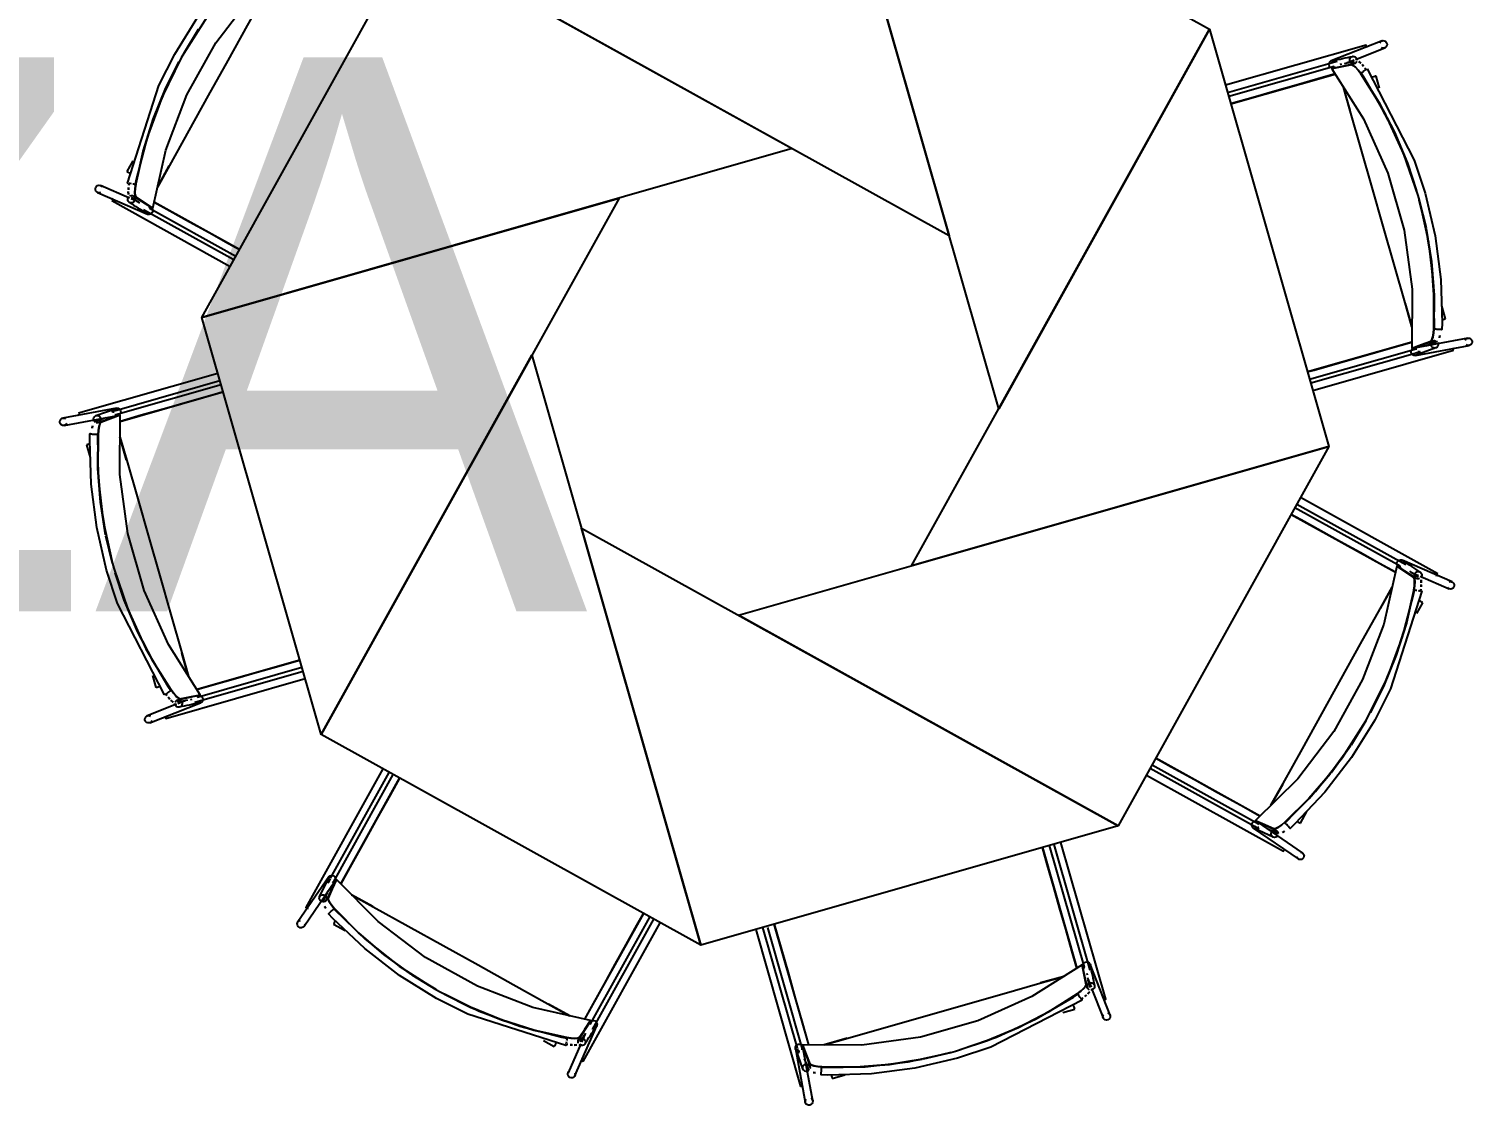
# Model space of a CAD drawing. Header units: metres. Extents: x 2.3 to 42.8, y 0.9 to 31.9.
# Drawn here: x 31.044 to 31.877, y 12.357 to 12.979 of the extents above; entities that cross this region are included whole.
import ezdxf

# ---------------------------------------------------------------- set-up
doc = ezdxf.new("R2010")
doc.units = ezdxf.units.M
for name, color, linetype in [('ARREDI', 9, 'Continuous'), ('PARETI_STRUTTURE', 7, 'Continuous'), ('PORTE_SCALE', 2, 'Continuous'), ('WAYFINDING_TESTI', 7, 'Continuous')]:
    doc.layers.add(name, color=color, linetype=linetype)

msp = doc.modelspace()

# ---------------------------------------------------------------- linework, layer by layer
at = {"layer": 'ARREDI'}
for points in [[(31.26506, 13.03112), (31.50598, 13.10003), (31.57487, 12.85911)], [(31.50598, 13.10003), (31.72505, 12.97839), (31.60341, 12.75932)], [(31.14342, 12.81206), (31.26506, 13.03113), (31.48413, 12.90949)], [(31.72504, 12.97838), (31.79394, 12.73747), (31.55302, 12.66858)], [(31.21232, 12.57115), (31.14342, 12.81207), (31.38434, 12.88096)], [(31.43139, 12.44951), (31.21232, 12.57115), (31.33395, 12.79021)], [(31.79394, 12.73747), (31.6723, 12.5184), (31.45323, 12.64004)], [(31.6723, 12.51841), (31.43138, 12.44951), (31.36249, 12.69042)]]:
    msp.add_lwpolyline(points, close=True, dxfattribs=at)
for points in [[(31.10522, 12.88894), (31.10487, 12.88652), (31.10476, 12.88423), (31.1049, 12.88253), (31.10526, 12.88173), (31.11016, 12.87842), (31.11506, 12.87513), (31.12261, 12.90852), (31.13483, 12.94053), (31.15147, 12.97051), (31.17219, 12.99781), (31.19654, 13.02185), (31.19115, 13.02428), (31.18574, 13.0267)], [(31.18769, 13.01312), (31.18073, 13.0006), (31.16957, 12.98048), (31.15836, 12.96029), (31.14714, 12.94008), (31.13593, 12.9199), (31.12476, 12.89979), (31.1178, 12.88726)], [(31.13293, 12.9644), (31.14145, 12.97836)], [(31.14142, 12.97833), (31.13293, 12.96441)], [(31.82342, 12.97048), (31.82381, 12.97112), (31.82439, 12.97158), (31.82462, 12.97167), (31.82463, 12.97169), (31.8251, 12.97181), (31.82585, 12.97179), (31.82655, 12.97151), (31.8271, 12.97099), (31.82745, 12.97033), (31.82756, 12.96959), (31.82741, 12.96886)], [(31.81565, 12.96839), (31.81551, 12.96888), (31.81543, 12.96917), (31.81541, 12.96922), (31.81541, 12.96921)], [(31.81583, 12.96775), (31.81565, 12.96838)], [(31.82741, 12.96886), (31.82702, 12.96822), (31.82644, 12.96776), (31.82622, 12.96766), (31.8262, 12.96765), (31.82573, 12.96752), (31.82498, 12.96755), (31.82429, 12.96783)], [(31.10521, 12.88894), (31.10953, 12.90792), (31.11536, 12.92652), (31.1227, 12.94459), (31.13021, 12.95951)], [(31.13021, 12.95949), (31.12272, 12.94462), (31.11539, 12.92659), (31.10955, 12.90804), (31.10524, 12.88908)], [(31.79641, 12.95604), (31.79566, 12.95607), (31.79496, 12.95635), (31.79441, 12.95686), (31.79406, 12.95751), (31.79395, 12.95826), (31.7941, 12.959)], [(31.7941, 12.959), (31.79449, 12.95964), (31.79508, 12.96009), (31.7953, 12.96021), (31.79531, 12.96021), (31.79579, 12.96033), (31.79654, 12.9603), (31.79723, 12.96001), (31.79779, 12.95951)], [(31.81239, 12.95276), (31.81093, 12.9547), (31.80939, 12.95641), (31.8081, 12.95751), (31.80728, 12.95783), (31.80146, 12.95669), (31.79567, 12.95555), (31.81395, 12.92661), (31.82795, 12.89533), (31.83736, 12.86237), (31.84203, 12.82842), (31.84181, 12.79419), (31.84734, 12.79629), (31.85286, 12.7984)], [(31.79567, 12.95555), (31.79749, 12.95694)], [(31.80044, 12.95821), (31.80138, 12.9584)], [(31.80293, 12.9587), (31.80456, 12.95902), (31.80878, 12.95984)], [(31.81002, 12.95981), (31.80963, 12.95917), (31.80905, 12.95871), (31.8085, 12.9585), (31.80835, 12.95847), (31.80763, 12.9585), (31.80695, 12.95878), (31.80641, 12.95929), (31.80606, 12.95996), (31.80596, 12.96071), (31.80612, 12.96143)], [(31.80612, 12.96144), (31.80651, 12.96207), (31.80709, 12.96253), (31.80763, 12.96274), (31.80778, 12.96277), (31.80845, 12.96275), (31.80851, 12.96274), (31.80919, 12.96246), (31.80973, 12.96195), (31.81008, 12.96128), (31.81017, 12.96053)], [(31.80726, 12.95784), (31.80807, 12.95754), (31.80934, 12.95648), (31.81086, 12.9548), (31.8124, 12.95276)], [(31.81243, 12.9588), (31.81116, 12.95986)], [(31.81118, 12.95984), (31.81246, 12.95875)], [(31.81308, 12.95807), (31.81401, 12.95704)], [(31.81395, 12.95713), (31.81309, 12.95807)], [(31.81369, 12.95391), (31.81428, 12.95432), (31.8149, 12.95475), (31.81545, 12.95514), (31.81585, 12.95543), (31.81609, 12.9556)], [(31.81479, 12.95601), (31.81544, 12.95515)], [(31.81544, 12.95514), (31.81479, 12.956)], [(31.81612, 12.95562), (31.81611, 12.95561)], [(31.79755, 12.95256), (31.78752, 12.9497), (31.77511, 12.94615), (31.76269, 12.94259), (31.75023, 12.93904), (31.7378, 12.93548)], [(31.8124, 12.95276), (31.82277, 12.93629), (31.83179, 12.91901), (31.83939, 12.90104), (31.84462, 12.88517)], [(31.84462, 12.88519), (31.83939, 12.90101), (31.83182, 12.91894), (31.82282, 12.93619), (31.81248, 12.95264)], [(31.8126, 12.95314), (31.81279, 12.95328), (31.81317, 12.95354), (31.81369, 12.9539)], [(31.82117, 12.9513), (31.82092, 12.95123), (31.82045, 12.95109), (31.81982, 12.95091), (31.8191, 12.9507)], [(31.8023, 12.94504), (31.80612, 12.93163)], [(31.84189, 12.80662), (31.83794, 12.8204), (31.83163, 12.84253), (31.82528, 12.86472), (31.81892, 12.88694), (31.81257, 12.90915), (31.80625, 12.93126), (31.80231, 12.94504)], [(31.1178, 12.88725), (31.12458, 12.89945)], [(31.08489, 12.8842), (31.08416, 12.88403), (31.08341, 12.88412), (31.08319, 12.8842), (31.08318, 12.8842), (31.08276, 12.88445), (31.08225, 12.88499), (31.08195, 12.88569), (31.08193, 12.88644), (31.08214, 12.88716), (31.08259, 12.88775), (31.08322, 12.88817)], [(31.08321, 12.88817), (31.08394, 12.88834), (31.08469, 12.88825), (31.08491, 12.88817), (31.08492, 12.88817), (31.08534, 12.88792), (31.08585, 12.88738)], [(31.10004, 12.89617), (31.10027, 12.89605), (31.10069, 12.89581), (31.10127, 12.89549), (31.10191, 12.89513)], [(31.10088, 12.88949), (31.1006, 12.88953), (31.10056, 12.88954), (31.10057, 12.88954)], [(31.10122, 12.88833), (31.10138, 12.8894)], [(31.10137, 12.8894), (31.10122, 12.88833)], [(31.10276, 12.88916), (31.10203, 12.88929), (31.10138, 12.8894)], [(31.1048, 12.8888), (31.10458, 12.88885), (31.10412, 12.88893), (31.1035, 12.88904)], [(31.10525, 12.88171), (31.10489, 12.88249), (31.10475, 12.88414), (31.10485, 12.8864), (31.10521, 12.88893)], [(31.09186, 12.88018), (31.09161, 12.87974), (31.09147, 12.87947)], [(31.09219, 12.88077), (31.09187, 12.88018)], [(31.10352, 12.87836), (31.1028, 12.87818), (31.10206, 12.87826), (31.10153, 12.87851), (31.10139, 12.87859), (31.10093, 12.87908), (31.10091, 12.87912), (31.10063, 12.8798), (31.1006, 12.88055), (31.10082, 12.88126), (31.10128, 12.88186)], [(31.10092, 12.88468), (31.10105, 12.88303)], [(31.10107, 12.88307), (31.10093, 12.88475)], [(31.10102, 12.88694), (31.10097, 12.88567)], [(31.10098, 12.8859), (31.10104, 12.88705)], [(31.10191, 12.88227), (31.10263, 12.88245), (31.10337, 12.88237), (31.1039, 12.88212), (31.10404, 12.88203), (31.10452, 12.88151), (31.1048, 12.88083), (31.10483, 12.88008), (31.1046, 12.87937), (31.10415, 12.87877), (31.10352, 12.87835)], [(31.1077, 12.87804), (31.10632, 12.87895), (31.10277, 12.88137)], [(31.84616, 12.87979), (31.85002, 12.8639)], [(31.85001, 12.86395), (31.84616, 12.87978)], [(31.09144, 12.87943), (31.09146, 12.87944)], [(31.11374, 12.87159), (31.11301, 12.87142), (31.11226, 12.87151), (31.11204, 12.87159), (31.11203, 12.87159), (31.11161, 12.87184), (31.1111, 12.87238), (31.11081, 12.87308), (31.11076, 12.87383)], [(31.11507, 12.87513), (31.11281, 12.87544)], [(31.1142, 12.87531), (31.11471, 12.87477), (31.11499, 12.87407), (31.11503, 12.87332), (31.11481, 12.8726), (31.11436, 12.872), (31.11374, 12.87159)], [(31.11585, 12.87858), (31.12496, 12.87351), (31.13626, 12.86724), (31.14755, 12.86096), (31.15887, 12.85469), (31.16515, 12.8512)], [(31.85455, 12.80555), (31.85463, 12.82499), (31.85314, 12.84439), (31.85013, 12.86333)], [(31.85014, 12.8633), (31.85315, 12.84431), (31.85464, 12.82488), (31.85454, 12.80541)], [(31.83804, 12.82003), (31.84189, 12.8066)], [(31.85454, 12.8054), (31.85432, 12.80285), (31.85391, 12.80063), (31.8534, 12.79906), (31.85286, 12.79838)], [(31.85287, 12.7984), (31.85341, 12.79911), (31.85392, 12.80072), (31.85432, 12.80298), (31.85453, 12.80541)], [(31.85624, 12.80512), (31.8556, 12.80516), (31.85514, 12.80517), (31.8549, 12.80519)], [(31.85895, 12.80496), (31.85919, 12.80495), (31.8592, 12.80495), (31.85916, 12.80495), (31.85888, 12.80496), (31.85838, 12.805), (31.85772, 12.80503), (31.85697, 12.80507), (31.85623, 12.80512)], [(31.85915, 12.8107), (31.85985, 12.81091), (31.86049, 12.81109), (31.86095, 12.81121), (31.86122, 12.81129)], [(31.86125, 12.8113), (31.86122, 12.81129)], [(31.78163, 12.78052), (31.78549, 12.78162), (31.80014, 12.78581), (31.81485, 12.79002), (31.82955, 12.79423), (31.84184, 12.79773)], [(31.85672, 12.79806), (31.85119, 12.79594), (31.84984, 12.79542)], [(31.85379, 12.79473), (31.85328, 12.79527), (31.85296, 12.79596), (31.8529, 12.7967), (31.8531, 12.79742), (31.85351, 12.79802), (31.85353, 12.79802), (31.85412, 12.79842), (31.85426, 12.79848), (31.85483, 12.7986), (31.85557, 12.7985)], [(31.85676, 12.79763), (31.85706, 12.79694), (31.85713, 12.7962), (31.85694, 12.79548), (31.85651, 12.79488), (31.85647, 12.79484), (31.85591, 12.79448), (31.85576, 12.79442), (31.85519, 12.7943), (31.85445, 12.79439), (31.85379, 12.79473)], [(31.85799, 12.80159), (31.85776, 12.80035)], [(31.85776, 12.80029), (31.858, 12.80158)], [(31.8726, 12.7989), (31.87303, 12.7995), (31.87365, 12.79992), (31.87413, 12.80007), (31.87414, 12.80007), (31.87438, 12.8001), (31.87513, 12.80001), (31.87579, 12.79968)], [(31.87579, 12.79969), (31.8763, 12.79915), (31.87661, 12.79845), (31.87665, 12.7977), (31.87646, 12.79698), (31.87601, 12.79638), (31.8754, 12.79596), (31.87491, 12.79581), (31.87466, 12.79578), (31.87393, 12.79587), (31.87326, 12.7962)], [(31.8423, 12.79045), (31.84179, 12.79099), (31.84149, 12.79168), (31.84143, 12.79243), (31.84164, 12.79315), (31.84208, 12.79375)], [(31.84181, 12.79419), (31.84481, 12.79392)], [(31.84482, 12.79392), (31.84182, 12.7942)], [(31.84565, 12.7927), (31.84571, 12.79195), (31.8455, 12.79123), (31.84505, 12.79062), (31.84444, 12.7902), (31.84397, 12.79006), (31.84396, 12.79006), (31.84372, 12.79004), (31.84297, 12.79012), (31.8423, 12.79045)], [(31.86556, 12.79386), (31.86538, 12.7945)], [(31.86578, 12.79309), (31.8657, 12.79336), (31.86556, 12.79386)], [(31.86579, 12.79305), (31.86579, 12.79304)], [(31.15573, 12.76902), (31.15254, 12.7681), (31.13787, 12.7639), (31.12316, 12.7597), (31.10847, 12.7555), (31.09619, 12.75199)], [(31.07223, 12.75667), (31.07223, 12.75669)], [(31.07224, 12.75663), (31.07232, 12.75636), (31.07246, 12.75586)], [(31.07246, 12.75586), (31.07264, 12.75522)], [(31.08126, 12.75209), (31.08095, 12.75279), (31.08089, 12.75352), (31.08108, 12.75424), (31.08151, 12.75484), (31.08155, 12.75488), (31.08211, 12.75524), (31.08226, 12.7553), (31.08283, 12.75542), (31.08357, 12.75533), (31.08423, 12.75499)], [(31.08423, 12.755), (31.08474, 12.75445), (31.08506, 12.75376), (31.08512, 12.75302), (31.08492, 12.7523), (31.0845, 12.7517), (31.08449, 12.7517), (31.08389, 12.7513), (31.08375, 12.75125), (31.08319, 12.75112), (31.08245, 12.75122)], [(31.12563, 12.59696), (31.12709, 12.59502), (31.12863, 12.59331), (31.12992, 12.59221), (31.13074, 12.59189), (31.13656, 12.59303), (31.14235, 12.59417), (31.12407, 12.62312), (31.11007, 12.65439), (31.10066, 12.68735), (31.09599, 12.7213), (31.09621, 12.75553), (31.09068, 12.75344), (31.08516, 12.75132)], [(31.09237, 12.75702), (31.09231, 12.75777), (31.09252, 12.75849), (31.09297, 12.7591), (31.09358, 12.75952), (31.09405, 12.75966), (31.09406, 12.75966), (31.0943, 12.75969), (31.09505, 12.7596), (31.09572, 12.75927)], [(31.0932, 12.7558), (31.0962, 12.75553)], [(31.09621, 12.75553), (31.09321, 12.75581)], [(31.09571, 12.75928), (31.09623, 12.75874), (31.09653, 12.75804), (31.09659, 12.75729), (31.09638, 12.75657), (31.09594, 12.75597)], [(31.06223, 12.75004), (31.06172, 12.75058), (31.06141, 12.75127), (31.06137, 12.75202), (31.06156, 12.75274), (31.06201, 12.75334), (31.06262, 12.75376), (31.0631, 12.75391), (31.06335, 12.75394), (31.06409, 12.75386), (31.06476, 12.75352)], [(31.06542, 12.75082), (31.06499, 12.75022), (31.06436, 12.7498), (31.06389, 12.74965), (31.06388, 12.74965), (31.06364, 12.74962), (31.06289, 12.74971), (31.06222, 12.75004)], [(31.08026, 12.74943), (31.08002, 12.74814)], [(31.08003, 12.74813), (31.08025, 12.74937)], [(31.0813, 12.75166), (31.08683, 12.75379), (31.08818, 12.7543)], [(31.08348, 12.74432), (31.0837, 12.74687), (31.0841, 12.74909), (31.08462, 12.75066), (31.08516, 12.75134)], [(31.08515, 12.75132), (31.08461, 12.75062), (31.0841, 12.749), (31.08369, 12.74674), (31.08349, 12.74431)], [(31.07677, 12.73842), (31.0768, 12.73844)], [(31.07887, 12.73902), (31.07816, 12.73881), (31.07753, 12.73863), (31.07707, 12.73851), (31.0768, 12.73843)], [(31.07906, 12.74476), (31.07883, 12.74477), (31.07881, 12.74477), (31.07886, 12.74477), (31.07913, 12.74476), (31.07963, 12.74472), (31.0803, 12.74469), (31.08105, 12.74465), (31.08179, 12.7446)], [(31.08178, 12.7446), (31.08242, 12.74456), (31.08288, 12.74455), (31.08312, 12.74453)], [(31.08788, 12.68642), (31.08487, 12.70541), (31.08338, 12.72484), (31.08348, 12.74431)], [(31.08347, 12.74417), (31.08339, 12.72474), (31.08488, 12.70533), (31.08789, 12.68639)], [(31.09998, 12.72969), (31.09613, 12.74312)], [(31.09613, 12.7431), (31.10007, 12.72932), (31.10639, 12.7072), (31.11274, 12.685), (31.1191, 12.66278), (31.12545, 12.64057), (31.13177, 12.61846), (31.13571, 12.60468)], [(31.83238, 12.66492), (31.82327, 12.66999), (31.81197, 12.67626), (31.80067, 12.68254), (31.78935, 12.68881), (31.77805, 12.69509), (31.7722, 12.69833)], [(31.09186, 12.66993), (31.088, 12.68582)], [(31.08801, 12.68577), (31.09186, 12.66994)], [(31.83403, 12.66819), (31.83352, 12.66873), (31.83324, 12.66943), (31.8332, 12.67018), (31.83342, 12.6709), (31.83387, 12.6715), (31.83449, 12.67191)], [(31.83449, 12.67191), (31.83522, 12.67208), (31.83597, 12.672), (31.83619, 12.67191), (31.8362, 12.67191), (31.83662, 12.67166), (31.83713, 12.67112), (31.83742, 12.67043), (31.83747, 12.66968)], [(31.12562, 12.59696), (31.11524, 12.61344), (31.10623, 12.63071), (31.09863, 12.64869), (31.0934, 12.66455)], [(31.0934, 12.66453), (31.09863, 12.64871), (31.1062, 12.63078), (31.1152, 12.61353), (31.12554, 12.59709)], [(31.84301, 12.65456), (31.84336, 12.65698), (31.84347, 12.65927), (31.84333, 12.66097), (31.84297, 12.66177), (31.83807, 12.66508), (31.83317, 12.66837), (31.82562, 12.63498), (31.8134, 12.60297), (31.79676, 12.57299), (31.77604, 12.54569), (31.75169, 12.52165), (31.75708, 12.51922), (31.76249, 12.5168)], [(31.83316, 12.66837), (31.83542, 12.66806)], [(31.84053, 12.66546), (31.8419, 12.66455), (31.84546, 12.66213)], [(31.84632, 12.66123), (31.8456, 12.66105), (31.84486, 12.66113), (31.84433, 12.66138), (31.84419, 12.66147), (31.84371, 12.66199), (31.84371, 12.66201), (31.84343, 12.66267), (31.8434, 12.66342), (31.84362, 12.66413), (31.84408, 12.66473), (31.84471, 12.66515)], [(31.84471, 12.66514), (31.84544, 12.66532), (31.84617, 12.66524), (31.8467, 12.66499), (31.84684, 12.66491), (31.8473, 12.66442), (31.84732, 12.66438), (31.8476, 12.6637), (31.84763, 12.66295), (31.84741, 12.66224), (31.84695, 12.66164)], [(31.85604, 12.66273), (31.85636, 12.66332)], [(31.85637, 12.66332), (31.85662, 12.66376), (31.85676, 12.66403)], [(31.85679, 12.66407), (31.85677, 12.66406)], [(31.76054, 12.53038), (31.7675, 12.5429), (31.77866, 12.56302), (31.78987, 12.58321), (31.80109, 12.60342), (31.8123, 12.6236), (31.82347, 12.64371), (31.83043, 12.65624)], [(31.83042, 12.65625), (31.82365, 12.64405)], [(31.84298, 12.66179), (31.84334, 12.66101), (31.84348, 12.65936), (31.84338, 12.6571), (31.84302, 12.65457)], [(31.84701, 12.65517), (31.84685, 12.6541)], [(31.84686, 12.6541), (31.84701, 12.65517)], [(31.84716, 12.66043), (31.8473, 12.65875)], [(31.84731, 12.65882), (31.84717, 12.66047)], [(31.84725, 12.6576), (31.84719, 12.65645)], [(31.84721, 12.65656), (31.84726, 12.65783)], [(31.86502, 12.65533), (31.86429, 12.65516), (31.86354, 12.65525), (31.86332, 12.65533), (31.86331, 12.65533), (31.86289, 12.65558), (31.86238, 12.65612)], [(31.86334, 12.6593), (31.86407, 12.65947), (31.86482, 12.65938), (31.86504, 12.6593), (31.86505, 12.6593), (31.86547, 12.65905), (31.86598, 12.65851), (31.86628, 12.65781), (31.8663, 12.65706), (31.86609, 12.65634), (31.86564, 12.65575), (31.86501, 12.65533)], [(31.84302, 12.65456), (31.8387, 12.63558), (31.83287, 12.61698), (31.82553, 12.59891), (31.81802, 12.58399)], [(31.81802, 12.58401), (31.82551, 12.59888), (31.83284, 12.61691), (31.83867, 12.63546), (31.84299, 12.65442)], [(31.84343, 12.6547), (31.84365, 12.65465), (31.84411, 12.65457), (31.84474, 12.65446)], [(31.84546, 12.65434), (31.8462, 12.65421), (31.84685, 12.6541)], [(31.84819, 12.64733), (31.84796, 12.64745), (31.84754, 12.64769), (31.84696, 12.64801), (31.84632, 12.64837)], [(31.84735, 12.65401), (31.84763, 12.65397), (31.84767, 12.65396), (31.84765, 12.65396)], [(31.13572, 12.60468), (31.1319, 12.61809)], [(31.14047, 12.59716), (31.15049, 12.60002), (31.16291, 12.60357), (31.17533, 12.60713), (31.18779, 12.61069), (31.20001, 12.61419)], [(31.11685, 12.59842), (31.1171, 12.59849), (31.11757, 12.59863), (31.11819, 12.59881), (31.11892, 12.59902)], [(31.12542, 12.59658), (31.12523, 12.59644), (31.12485, 12.59618), (31.12432, 12.59582)], [(31.13076, 12.59188), (31.12995, 12.59218), (31.12867, 12.59324), (31.12716, 12.59492), (31.12562, 12.59696)], [(31.1219, 12.5941), (31.12191, 12.59411)], [(31.12433, 12.59581), (31.12373, 12.5954), (31.12312, 12.59497), (31.12258, 12.59458), (31.12216, 12.59429), (31.12193, 12.59412)], [(31.12257, 12.59458), (31.12323, 12.59372)], [(31.12323, 12.59371), (31.12258, 12.59457)], [(31.12494, 12.59165), (31.12401, 12.59268)], [(31.12407, 12.59259), (31.12493, 12.59165)], [(31.12683, 12.58989), (31.12556, 12.59097)], [(31.12559, 12.59092), (31.12685, 12.58986)], [(31.1319, 12.58829), (31.13151, 12.58765), (31.13093, 12.58719), (31.13039, 12.58698), (31.13024, 12.58695), (31.12957, 12.58697), (31.12951, 12.58698), (31.12883, 12.58726), (31.12829, 12.58777), (31.12794, 12.58844), (31.12785, 12.58919)], [(31.128, 12.58992), (31.12839, 12.59055), (31.12897, 12.59101), (31.12951, 12.59122), (31.12967, 12.59125), (31.13039, 12.59122), (31.13107, 12.59094), (31.13161, 12.59043), (31.13196, 12.58976), (31.13206, 12.58901), (31.1319, 12.58829)], [(31.13509, 12.59102), (31.13346, 12.5907), (31.12924, 12.58988)], [(31.13758, 12.59151), (31.13664, 12.59133)], [(31.14391, 12.59072), (31.14353, 12.59009), (31.14294, 12.58963), (31.14272, 12.58953), (31.14271, 12.58952), (31.14223, 12.58939), (31.14148, 12.58942), (31.14079, 12.58971), (31.14023, 12.59021)], [(31.14235, 12.59417), (31.14053, 12.59279)], [(31.14161, 12.59368), (31.14236, 12.59365), (31.14305, 12.59337), (31.14361, 12.59286), (31.14396, 12.59221), (31.14407, 12.59146), (31.14391, 12.59072)], [(31.1146, 12.57924), (31.11421, 12.5786), (31.11362, 12.57814), (31.1134, 12.57805), (31.11339, 12.57803), (31.11292, 12.57791), (31.11217, 12.57794), (31.11147, 12.57821), (31.11092, 12.57873), (31.11057, 12.57939), (31.11046, 12.58013), (31.11061, 12.58087)], [(31.11061, 12.58087), (31.111, 12.5815), (31.11158, 12.58196), (31.1118, 12.58206), (31.11182, 12.58207), (31.11229, 12.5822), (31.11304, 12.58217), (31.11373, 12.58189)], [(31.12219, 12.58198), (31.12237, 12.58134)], [(31.12237, 12.58133), (31.12251, 12.58083), (31.12259, 12.58055), (31.12261, 12.5805), (31.12261, 12.58051)], [(31.8153, 12.5791), (31.80678, 12.56514)], [(31.80681, 12.56517), (31.8153, 12.57909)], [(31.80645, 12.56462), (31.79514, 12.54907)], [(31.79519, 12.54912), (31.80647, 12.56465)], [(31.69404, 12.55755), (31.70298, 12.55259), (31.71631, 12.54517), (31.72969, 12.53776), (31.74305, 12.53034), (31.75422, 12.52413)], [(31.79467, 12.54851), (31.78247, 12.53427), (31.76862, 12.52058)], [(31.76873, 12.52067), (31.78254, 12.53435), (31.79468, 12.54852)], [(31.25749, 12.54606), (31.25206, 12.53629), (31.24466, 12.52295), (31.23723, 12.50958), (31.22981, 12.49622), (31.2236, 12.48505)], [(31.76729, 12.54258), (31.76052, 12.53037)], [(31.75169, 12.52165), (31.75362, 12.51933)], [(31.75362, 12.51932), (31.75169, 12.52164)], [(31.74939, 12.51865), (31.74941, 12.5194), (31.74968, 12.52009), (31.75018, 12.52066), (31.75084, 12.52102), (31.75157, 12.52115)], [(31.75335, 12.51787), (31.75285, 12.5173), (31.7522, 12.51694), (31.75146, 12.51682), (31.75073, 12.51697), (31.7503, 12.51719), (31.75028, 12.51721), (31.75009, 12.51735), (31.74963, 12.51793), (31.7494, 12.51864)], [(31.76497, 12.51384), (31.75955, 12.51624), (31.75825, 12.51684)], [(31.76054, 12.51355), (31.76055, 12.5143), (31.76083, 12.51501), (31.7613, 12.51558), (31.76196, 12.51594), (31.76268, 12.51606), (31.76339, 12.51592), (31.76353, 12.51587), (31.76401, 12.51555), (31.76447, 12.51497), (31.76471, 12.51426)], [(31.76443, 12.5128), (31.76394, 12.51223), (31.7633, 12.51186), (31.76258, 12.51173), (31.76251, 12.51174), (31.76186, 12.51188), (31.76172, 12.51194), (31.76123, 12.51226), (31.76077, 12.51284), (31.76054, 12.51355)], [(31.76862, 12.52057), (31.76666, 12.51893), (31.7648, 12.51764), (31.76333, 12.51689), (31.76247, 12.51678)], [(31.76248, 12.5168), (31.76336, 12.51692), (31.76486, 12.51769), (31.76675, 12.51901), (31.76862, 12.52058)], [(31.76728, 12.51468), (31.76835, 12.51543)], [(31.76836, 12.51544), (31.76733, 12.51473)], [(31.76962, 12.51917), (31.76919, 12.51964), (31.76888, 12.51999), (31.76873, 12.52016)], [(31.77143, 12.51714), (31.77158, 12.51697), (31.7716, 12.51694), (31.77157, 12.51699), (31.77139, 12.51719), (31.77106, 12.51757), (31.77061, 12.51807), (31.77011, 12.51862), (31.76963, 12.51917)], [(31.77562, 12.52106), (31.77628, 12.5207), (31.77685, 12.52038), (31.77728, 12.52014), (31.7775, 12.52002)], [(31.6485, 12.43633), (31.64564, 12.44636), (31.64209, 12.45878), (31.63853, 12.47119), (31.63498, 12.48365), (31.63142, 12.49608), (31.6286, 12.5059)], [(31.76825, 12.50462), (31.76857, 12.5052)], [(31.76784, 12.50388), (31.76783, 12.50386), (31.76785, 12.50392), (31.76801, 12.50417), (31.76826, 12.50461)], [(31.7796, 12.5015), (31.77959, 12.50075), (31.77931, 12.50006), (31.77881, 12.49949), (31.77816, 12.49913), (31.77742, 12.499), (31.77669, 12.49914), (31.77626, 12.49938), (31.77624, 12.49938), (31.77605, 12.49953), (31.77559, 12.50011), (31.77535, 12.50082)], [(31.77753, 12.50332), (31.77827, 12.50318), (31.7787, 12.50295), (31.77871, 12.50295), (31.7789, 12.50279), (31.77936, 12.50221), (31.7796, 12.5015)], [(31.21735, 12.4859), (31.21678, 12.4864), (31.21642, 12.48706), (31.21629, 12.48779), (31.21645, 12.48853), (31.21667, 12.48896), (31.21668, 12.48897), (31.21682, 12.48917), (31.21741, 12.48963), (31.21811, 12.48986)], [(31.21812, 12.48986), (31.21887, 12.48985), (31.21956, 12.48957), (31.22013, 12.48907), (31.2205, 12.48842), (31.22062, 12.48768)], [(31.21331, 12.47429), (31.21572, 12.47969), (31.21631, 12.48101)], [(31.35404, 12.39624), (31.35645, 12.3959), (31.35875, 12.39579), (31.36044, 12.39592), (31.36125, 12.39629), (31.36455, 12.40119), (31.36784, 12.40609), (31.33445, 12.41363), (31.30244, 12.42585), (31.27247, 12.44249), (31.24516, 12.46322), (31.22112, 12.48756), (31.21869, 12.48217), (31.21627, 12.47677)], [(31.2188, 12.48563), (31.22112, 12.48756)], [(31.22112, 12.48756), (31.2188, 12.48563)], [(31.21227, 12.47483), (31.2117, 12.47532), (31.21133, 12.47596), (31.2112, 12.47668), (31.21122, 12.47675), (31.21136, 12.4774), (31.21141, 12.47754), (31.21173, 12.47803), (31.21232, 12.47848), (31.21302, 12.47872)], [(31.21303, 12.47872), (31.21378, 12.4787), (31.21448, 12.47842), (31.21505, 12.47795), (31.21541, 12.4773), (31.21554, 12.47658), (31.2154, 12.47587), (31.21534, 12.47573), (31.21503, 12.47524), (31.21444, 12.47479), (31.21373, 12.47455)], [(31.21415, 12.47197), (31.2149, 12.47091)], [(31.21491, 12.4709), (31.2142, 12.47192)], [(31.22005, 12.47064), (31.21841, 12.47259), (31.21712, 12.47445), (31.21637, 12.47593), (31.21626, 12.47679)], [(31.21628, 12.47677), (31.2164, 12.4759), (31.21716, 12.4744), (31.21848, 12.47251), (31.22005, 12.47063)], [(31.24205, 12.47196), (31.22985, 12.47874)], [(31.22985, 12.47872), (31.24238, 12.47176), (31.26249, 12.46059), (31.28269, 12.44939), (31.30289, 12.43816), (31.32308, 12.42696), (31.34319, 12.41579), (31.35571, 12.40883)], [(31.20098, 12.45965), (31.20023, 12.45967), (31.19953, 12.45995), (31.19896, 12.46045), (31.1986, 12.4611), (31.19848, 12.46183), (31.19862, 12.46257), (31.19885, 12.463), (31.19885, 12.46301), (31.19901, 12.46321), (31.19959, 12.46367), (31.2003, 12.4639)], [(31.20335, 12.47142), (31.20334, 12.47143), (31.2034, 12.4714), (31.20365, 12.47125), (31.20409, 12.471)], [(31.20409, 12.47101), (31.20468, 12.47069)], [(31.21661, 12.46783), (31.21645, 12.46767), (31.21642, 12.46766), (31.21646, 12.46769), (31.21667, 12.46787), (31.21704, 12.4682), (31.21754, 12.46865), (31.2181, 12.46915), (31.21864, 12.46963)], [(31.21864, 12.46964), (31.21912, 12.47007), (31.21946, 12.47037), (31.21963, 12.47053)], [(31.22053, 12.46363), (31.22017, 12.46298), (31.21985, 12.46241), (31.21962, 12.46198), (31.21949, 12.46176)], [(31.2641, 12.43281), (31.24854, 12.44411), (31.23375, 12.45679), (31.22006, 12.47063)], [(31.22015, 12.47053), (31.23383, 12.45672), (31.24859, 12.44407), (31.26412, 12.43279)], [(31.3644, 12.40687), (31.36946, 12.41599), (31.37573, 12.42729), (31.382, 12.43858), (31.38829, 12.4499), (31.39457, 12.46121), (31.39828, 12.46789)], [(31.2028, 12.46173), (31.20266, 12.46099), (31.20242, 12.46056), (31.20242, 12.46055), (31.20227, 12.46035), (31.20169, 12.45989), (31.20098, 12.45966)], [(31.47378, 12.46163), (31.47755, 12.4484), (31.48175, 12.43373), (31.48596, 12.41902), (31.49017, 12.40434), (31.49367, 12.39205)], [(31.6487, 12.42149), (31.65064, 12.42295), (31.65235, 12.42449), (31.65345, 12.42578), (31.65377, 12.42662), (31.65263, 12.43242), (31.65149, 12.43821), (31.62254, 12.41994), (31.59127, 12.40594), (31.55831, 12.39652), (31.52436, 12.39185), (31.49013, 12.39207), (31.49223, 12.38655), (31.49434, 12.38102)], [(31.65149, 12.43822), (31.65288, 12.4364)], [(31.65198, 12.43747), (31.65201, 12.43822), (31.65229, 12.43892), (31.6528, 12.43947), (31.65345, 12.43982), (31.6542, 12.43993), (31.65494, 12.43978)], [(31.65494, 12.43978), (31.65558, 12.43939), (31.65603, 12.43881), (31.65615, 12.43858), (31.65615, 12.43857), (31.65627, 12.4381), (31.65624, 12.43735), (31.65595, 12.43665), (31.65545, 12.4361)], [(31.27857, 12.42396), (31.26462, 12.43247)], [(31.26465, 12.43245), (31.27856, 12.42396)], [(31.50256, 12.39199), (31.51634, 12.39594), (31.53847, 12.40226), (31.56066, 12.40861), (31.58288, 12.41497), (31.60509, 12.42131), (31.6272, 12.42763), (31.64098, 12.43158)], [(31.64098, 12.43158), (31.62757, 12.42776)], [(31.65415, 12.43345), (31.65434, 12.4325)], [(31.65465, 12.43095), (31.65496, 12.42933), (31.65578, 12.4251)], [(31.65378, 12.42662), (31.65348, 12.42582), (31.65242, 12.42454), (31.65074, 12.42303), (31.6487, 12.42148)], [(31.65575, 12.42386), (31.65511, 12.42425), (31.65465, 12.42484), (31.65444, 12.42538), (31.65441, 12.42553), (31.65444, 12.42625), (31.65472, 12.42693), (31.65523, 12.42748), (31.6559, 12.42782), (31.65665, 12.42792), (31.65737, 12.42777)], [(31.65578, 12.4227), (31.65469, 12.42142)], [(31.65474, 12.42145), (31.6558, 12.42272)], [(31.65738, 12.42777), (31.65801, 12.42738), (31.65847, 12.42679), (31.65868, 12.42625), (31.65871, 12.4261), (31.6587, 12.42543), (31.65868, 12.42538), (31.6584, 12.4247), (31.65789, 12.42415), (31.65722, 12.42381), (31.65647, 12.42371)], [(31.35404, 12.39624), (31.33505, 12.40056), (31.31645, 12.40639), (31.29839, 12.41372), (31.28347, 12.42124)], [(31.28348, 12.42124), (31.29836, 12.41375), (31.31638, 12.40642), (31.33494, 12.40058), (31.3539, 12.39626)], [(31.35572, 12.40883), (31.34353, 12.41561)], [(31.6487, 12.42148), (31.63223, 12.41111), (31.61495, 12.40209), (31.59698, 12.3945), (31.58111, 12.38926)], [(31.58113, 12.38927), (31.59695, 12.39449), (31.61488, 12.40206), (31.63213, 12.41106), (31.64858, 12.42141)], [(31.64724, 12.41271), (31.64717, 12.41296), (31.64703, 12.41343), (31.64685, 12.41406), (31.64664, 12.41478)], [(31.64908, 12.42129), (31.64922, 12.42109), (31.64948, 12.42072), (31.64984, 12.42019)], [(31.64985, 12.4202), (31.65026, 12.4196), (31.65069, 12.41899), (31.65108, 12.41845), (31.65137, 12.41803), (31.65154, 12.41779)], [(31.65108, 12.41844), (31.65194, 12.41909)], [(31.65195, 12.4191), (31.65109, 12.41844)], [(31.65156, 12.41776), (31.65155, 12.41778)], [(31.65401, 12.4208), (31.65298, 12.41987)], [(31.65307, 12.41993), (31.65401, 12.42079)], [(31.66369, 12.41805), (31.66432, 12.41823)], [(31.66433, 12.41824), (31.66482, 12.41837), (31.66511, 12.41846), (31.66516, 12.41847), (31.66515, 12.41847)], [(31.36784, 12.4061), (31.36754, 12.40383)], [(31.36767, 12.40522), (31.36821, 12.40574), (31.3689, 12.40601), (31.36965, 12.40606), (31.37038, 12.40583), (31.37097, 12.40539), (31.37139, 12.40476)], [(31.66479, 12.40647), (31.66416, 12.40686), (31.6637, 12.40745), (31.6636, 12.40767), (31.66359, 12.40768), (31.66346, 12.40815), (31.66349, 12.4089), (31.66377, 12.4096)], [(31.66642, 12.41046), (31.66706, 12.41007), (31.66752, 12.40949), (31.66762, 12.40927), (31.66763, 12.40925), (31.66776, 12.40878), (31.66773, 12.40803), (31.66745, 12.40734), (31.66694, 12.40678), (31.66627, 12.40643), (31.66553, 12.40632), (31.6648, 12.40648)], [(31.36494, 12.39873), (31.36402, 12.39735), (31.3616, 12.3938)], [(31.37139, 12.40476), (31.37155, 12.40404), (31.37147, 12.40329), (31.37139, 12.40307), (31.37139, 12.40305), (31.37114, 12.40264), (31.3706, 12.40212), (31.3699, 12.40183), (31.36915, 12.40179)], [(31.3468, 12.39107), (31.34693, 12.3913), (31.34717, 12.39172), (31.34749, 12.3923), (31.34785, 12.39294)], [(31.35349, 12.3919), (31.35345, 12.39163), (31.35343, 12.39158), (31.35343, 12.3916)], [(31.35357, 12.3924), (31.35464, 12.39225)], [(31.35381, 12.39379), (31.35369, 12.39306), (31.35358, 12.3924)], [(31.35465, 12.39225), (31.35358, 12.3924)], [(31.35417, 12.39583), (31.35413, 12.39561), (31.35405, 12.39515), (31.35394, 12.39452)], [(31.36127, 12.39628), (31.36049, 12.39592), (31.35884, 12.39578), (31.35657, 12.39587), (31.35405, 12.39624)], [(31.35708, 12.39201), (31.35593, 12.39207)], [(31.35603, 12.39205), (31.35731, 12.392)], [(31.3599, 12.39209), (31.35822, 12.39195)], [(31.35829, 12.39194), (31.35993, 12.39208)], [(31.36071, 12.39294), (31.36053, 12.39366), (31.36061, 12.3944), (31.36086, 12.39492), (31.36094, 12.39506), (31.36147, 12.39555), (31.36215, 12.39583), (31.3629, 12.39586), (31.36361, 12.39563), (31.36421, 12.39517), (31.36462, 12.39455)], [(31.36462, 12.39455), (31.3648, 12.39382), (31.36471, 12.39309), (31.36446, 12.39256), (31.36438, 12.39242), (31.3639, 12.39196), (31.36385, 12.39193), (31.36317, 12.39166), (31.36242, 12.39163), (31.36171, 12.39185), (31.36112, 12.39231)], [(31.48864, 12.38823), (31.48789, 12.38818), (31.48717, 12.38839), (31.48656, 12.38883), (31.48614, 12.38944), (31.486, 12.38991), (31.486, 12.38993), (31.48598, 12.39016), (31.48606, 12.39091), (31.48639, 12.39158)], [(31.48639, 12.39158), (31.48693, 12.39209), (31.48762, 12.3924), (31.48837, 12.39245), (31.48909, 12.39224), (31.48969, 12.3918)], [(31.48986, 12.38907), (31.49014, 12.39207)], [(31.49013, 12.39207), (31.48986, 12.38907)], [(31.51597, 12.39584), (31.50254, 12.392)], [(31.36221, 12.38321), (31.36279, 12.38289)], [(31.3628, 12.38289), (31.36324, 12.38264), (31.3635, 12.3825)], [(31.36355, 12.38247), (31.36354, 12.38248)], [(31.49357, 12.37712), (31.49288, 12.37682), (31.49214, 12.37675), (31.49142, 12.37694), (31.49082, 12.37737), (31.49078, 12.37742), (31.49042, 12.37797), (31.49036, 12.37812), (31.49024, 12.37869), (31.49033, 12.37943), (31.49067, 12.3801)], [(31.49067, 12.38009), (31.49121, 12.38061), (31.4919, 12.38093), (31.49264, 12.38098), (31.49336, 12.38079), (31.49396, 12.38037), (31.49396, 12.38036), (31.49436, 12.37976), (31.49442, 12.37962), (31.49454, 12.37905), (31.49444, 12.37831)], [(31.494, 12.37716), (31.49188, 12.38269), (31.49136, 12.38404)], [(31.50135, 12.37934), (31.49879, 12.37957), (31.49657, 12.37997), (31.495, 12.38048), (31.49432, 12.38102)], [(31.49434, 12.38102), (31.49505, 12.38048), (31.49666, 12.37996), (31.49892, 12.37956), (31.50135, 12.37935)], [(31.55924, 12.38374), (31.54025, 12.38073), (31.52082, 12.37924), (31.50135, 12.37934)], [(31.5015, 12.37934), (31.52093, 12.37926), (31.54033, 12.38074), (31.55927, 12.38376)], [(31.57573, 12.38772), (31.55985, 12.38386)], [(31.55989, 12.38388), (31.57572, 12.38772)], [(31.35481, 12.37424), (31.35464, 12.37496), (31.35472, 12.37571), (31.35481, 12.37594), (31.35481, 12.37595), (31.35506, 12.37637), (31.3556, 12.37688)], [(31.35878, 12.37591), (31.35894, 12.37519), (31.35886, 12.37444), (31.35878, 12.37422), (31.35878, 12.3742), (31.35853, 12.37379), (31.35799, 12.37327), (31.35729, 12.37298), (31.35654, 12.37295), (31.35582, 12.37316), (31.35522, 12.37362), (31.3548, 12.37425)], [(31.49623, 12.37612), (31.49752, 12.37589)], [(31.49753, 12.3759), (31.49629, 12.37612)], [(31.5009, 12.37493), (31.50089, 12.37469), (31.50089, 12.37468), (31.50089, 12.37472), (31.5009, 12.375), (31.50095, 12.3755), (31.50097, 12.37616), (31.50101, 12.37691), (31.50106, 12.37765)], [(31.50106, 12.37765), (31.5011, 12.37829), (31.50111, 12.37875), (31.50113, 12.37898)], [(31.50664, 12.37474), (31.50685, 12.37403), (31.50703, 12.37339), (31.50715, 12.37293), (31.50724, 12.37267)], [(31.50724, 12.37264), (31.50723, 12.37266)], [(31.48899, 12.36809), (31.48898, 12.36809)], [(31.48903, 12.3681), (31.48931, 12.36819), (31.48981, 12.36833)], [(31.4898, 12.36833), (31.49044, 12.36851)], [(31.49563, 12.35809), (31.49509, 12.35758), (31.49439, 12.35728), (31.49364, 12.35723), (31.49292, 12.35743), (31.49232, 12.35787), (31.4919, 12.35848), (31.49175, 12.35897), (31.49172, 12.35922), (31.49181, 12.35996), (31.49214, 12.36062)], [(31.49484, 12.36128), (31.49544, 12.36085), (31.49586, 12.36023), (31.49601, 12.35976), (31.49601, 12.35974), (31.49604, 12.35951), (31.49595, 12.35876), (31.49562, 12.35809)]]:
    msp.add_lwpolyline(points, dxfattribs=at)
at = {"layer": 'PARETI_STRUTTURE'}
for points in [[(31.12776, 12.96406), (31.14112, 12.98554), (31.15655, 13.00556), (31.17388, 13.02395), (31.17663, 13.02655)], [(31.17951, 13.02332), (31.16203, 13.00528), (31.14647, 12.98561), (31.13296, 12.96447), (31.13154, 12.96196)], [(31.82463, 12.97168), (31.79531, 12.9602)], [(31.10055, 12.88954), (31.11865, 12.946), (31.12776, 12.96406)], [(31.81541, 12.96922), (31.7343, 12.94602)], [(31.80924, 12.961), (31.82621, 12.96766)], [(31.13154, 12.96196), (31.12049, 12.93946), (31.11175, 12.91596), (31.10542, 12.89172), (31.10482, 12.88879)], [(31.73549, 12.94186), (31.79875, 12.95994)], [(31.79709, 12.9569), (31.73617, 12.93949)], [(31.79689, 12.95617), (31.79789, 12.95656)], [(31.80851, 12.9585), (31.79706, 12.95601)], [(31.80381, 12.95888), (31.80851, 12.96072)], [(31.80636, 12.95955), (31.80455, 12.95904)], [(31.81612, 12.95562), (31.84325, 12.9029), (31.84958, 12.88369)], [(31.73736, 12.93532), (31.79757, 12.95254)], [(31.84541, 12.8825), (31.83732, 12.90622), (31.82689, 12.92903), (31.81422, 12.95066), (31.81258, 12.95313)], [(31.82317, 12.94445), (31.82121, 12.95131)], [(31.10347, 12.90242), (31.10001, 12.89619)], [(31.10162, 12.88087), (31.08492, 12.88817)], [(31.08318, 12.8842), (31.11203, 12.87159)], [(31.10696, 12.87853), (31.10253, 12.88046)], [(31.1039, 12.88212), (31.11375, 12.87579)], [(31.10468, 12.87986), (31.10633, 12.87894)], [(31.85488, 12.80519), (31.85449, 12.8303), (31.85159, 12.85522), (31.84619, 12.87972), (31.84541, 12.8825)], [(31.84958, 12.88369), (31.85531, 12.85907), (31.85856, 12.83398), (31.85931, 12.80872), (31.8592, 12.80496)], [(31.09144, 12.87943), (31.15976, 12.8415)], [(31.16144, 12.84551), (31.10978, 12.87419)], [(31.11377, 12.87556), (31.11278, 12.87599)], [(31.11311, 12.87518), (31.16307, 12.84744)], [(31.16517, 12.85123), (31.11585, 12.8786)], [(31.86125, 12.8113), (31.85915, 12.81865)], [(31.84183, 12.79776), (31.78163, 12.78054)], [(31.87413, 12.80007), (31.84317, 12.79432)], [(31.84324, 12.79454), (31.84336, 12.79458), (31.84349, 12.79462), (31.84361, 12.79468), (31.84374, 12.79472), (31.84385, 12.79476), (31.84398, 12.7948), (31.8441, 12.79484), (31.84423, 12.79489), (31.84435, 12.79494), (31.84448, 12.79498), (31.8446, 12.79502), (31.84473, 12.79507), (31.84485, 12.79511), (31.84498, 12.79515), (31.84509, 12.7952), (31.84521, 12.79525), (31.84534, 12.79529), (31.84546, 12.79533), (31.84559, 12.79537), (31.84571, 12.79543), (31.84584, 12.79547), (31.84596, 12.79551), (31.84609, 12.79555), (31.8462, 12.79559), (31.84632, 12.79564), (31.84645, 12.79569), (31.84657, 12.79573), (31.8467, 12.79577), (31.84682, 12.79582), (31.84695, 12.79586), (31.84707, 12.79591), (31.8472, 12.79595), (31.84731, 12.796), (31.84743, 12.79604), (31.84756, 12.79608), (31.84768, 12.79612), (31.84781, 12.79618), (31.84793, 12.79622), (31.84806, 12.79626), (31.84818, 12.7963), (31.84831, 12.79634), (31.84843, 12.79639), (31.84855, 12.79644), (31.84867, 12.79648), (31.8488, 12.79652), (31.84892, 12.79657), (31.84905, 12.79661), (31.84917, 12.79666), (31.8493, 12.7967), (31.84942, 12.79675), (31.84955, 12.79679), (31.84966, 12.79683), (31.84978, 12.79687), (31.84991, 12.79693), (31.85003, 12.79697), (31.85016, 12.79701), (31.85028, 12.79705), (31.85041, 12.79709), (31.85053, 12.79714), (31.85066, 12.79719), (31.85078, 12.79723), (31.85089, 12.79727), (31.85102, 12.79732), (31.85114, 12.79736), (31.85127, 12.79741), (31.85139, 12.79745), (31.85152, 12.7975), (31.85164, 12.79754), (31.85177, 12.79758), (31.85189, 12.79762), (31.852, 12.79768), (31.85213, 12.79772), (31.85225, 12.79776), (31.85238, 12.7978), (31.8525, 12.79784), (31.85263, 12.7979), (31.85275, 12.79794), (31.85288, 12.79798), (31.853, 12.79802), (31.85311, 12.79807), (31.85324, 12.79811), (31.85336, 12.79816), (31.85349, 12.7982), (31.85361, 12.79825), (31.85374, 12.79829), (31.85386, 12.79833), (31.85399, 12.79837), (31.85411, 12.79843), (31.85424, 12.79847), (31.85427, 12.79848)], [(31.85201, 12.79617), (31.853, 12.79644)], [(31.78281, 12.77638), (31.84431, 12.79396)], [(31.84371, 12.79122), (31.78349, 12.774)], [(31.78468, 12.76984), (31.8658, 12.79303)], [(31.84675, 12.79209), (31.84393, 12.79129)], [(31.84396, 12.79006), (31.87492, 12.79581)], [(31.85576, 12.79442), (31.8447, 12.79046)], [(31.15268, 12.7797), (31.07222, 12.75668)], [(31.15455, 12.77316), (31.09372, 12.75575)], [(31.09431, 12.7585), (31.15386, 12.77553)], [(31.09619, 12.75196), (31.15574, 12.76899)], [(31.09405, 12.75966), (31.0631, 12.75391)], [(31.06389, 12.74965), (31.09485, 12.7554)], [(31.08225, 12.7553), (31.09332, 12.75926)], [(31.09478, 12.75518), (31.09465, 12.75514), (31.09453, 12.7551), (31.0944, 12.75504), (31.09428, 12.755), (31.09417, 12.75496), (31.09404, 12.75492), (31.09392, 12.75488), (31.09379, 12.75484), (31.09367, 12.75478), (31.09354, 12.75474), (31.09342, 12.7547), (31.09329, 12.75466), (31.09317, 12.75461), (31.09304, 12.75457), (31.09293, 12.75452), (31.09281, 12.75447), (31.09268, 12.75443), (31.09256, 12.75439), (31.09243, 12.75435), (31.09231, 12.75429), (31.09218, 12.75425), (31.09206, 12.75421), (31.09193, 12.75417), (31.09182, 12.75413), (31.0917, 12.75409), (31.09157, 12.75403), (31.09145, 12.75399), (31.09132, 12.75395), (31.0912, 12.75391), (31.09107, 12.75386), (31.09095, 12.75381), (31.09082, 12.75377), (31.09071, 12.75372), (31.09059, 12.75368), (31.09046, 12.75364), (31.09034, 12.7536), (31.09021, 12.75354), (31.09009, 12.7535), (31.08996, 12.75346), (31.08984, 12.75342), (31.08971, 12.75338), (31.08959, 12.75334), (31.08947, 12.75328), (31.08935, 12.75324), (31.08922, 12.7532), (31.0891, 12.75316), (31.08897, 12.75311), (31.08885, 12.75306), (31.08872, 12.75302), (31.0886, 12.75297), (31.08847, 12.75293), (31.08836, 12.75289), (31.08824, 12.75285), (31.08811, 12.75279), (31.08799, 12.75275), (31.08786, 12.75271), (31.08774, 12.75267), (31.08761, 12.75263), (31.08749, 12.75257), (31.08736, 12.75253), (31.08724, 12.75249), (31.08713, 12.75245), (31.087, 12.75241), (31.08688, 12.75236), (31.08675, 12.75231), (31.08663, 12.75227), (31.0865, 12.75222), (31.08638, 12.75218), (31.08625, 12.75214), (31.08613, 12.7521), (31.08602, 12.75204), (31.08589, 12.752), (31.08577, 12.75196), (31.08564, 12.75192), (31.08552, 12.75188), (31.08539, 12.75182), (31.08527, 12.75178), (31.08514, 12.75174), (31.08502, 12.7517), (31.0849, 12.75166), (31.08478, 12.75161), (31.08465, 12.75156), (31.08453, 12.75152), (31.0844, 12.75147), (31.08428, 12.75143), (31.08415, 12.75139), (31.08403, 12.75134), (31.0839, 12.75129), (31.08378, 12.75125), (31.08375, 12.75124)], [(31.09127, 12.75763), (31.09409, 12.75844)], [(31.08601, 12.75355), (31.08502, 12.75328)], [(31.07677, 12.73842), (31.07887, 12.73108)], [(31.08844, 12.66603), (31.0827, 12.69065), (31.07945, 12.71574), (31.0787, 12.741), (31.07881, 12.74476)], [(31.08314, 12.74453), (31.08352, 12.71942), (31.08643, 12.6945), (31.09183, 12.67), (31.09261, 12.66722)], [(31.85679, 12.66407), (31.77759, 12.70805)], [(31.77219, 12.69831), (31.83237, 12.66489)], [(31.83512, 12.66832), (31.7743, 12.7021)], [(31.7755, 12.70426), (31.83845, 12.6693)], [(31.86505, 12.6593), (31.8362, 12.67191)], [(31.1219, 12.5941), (31.09477, 12.64682), (31.08844, 12.66603)], [(31.0926, 12.66722), (31.1007, 12.6435), (31.11113, 12.62069), (31.1238, 12.59907), (31.12544, 12.59659)], [(31.83446, 12.66794), (31.83545, 12.66751)], [(31.84433, 12.66138), (31.83448, 12.66771)], [(31.84127, 12.66497), (31.8457, 12.66304)], [(31.84355, 12.66364), (31.8419, 12.66456)], [(31.84661, 12.66263), (31.86331, 12.65533)], [(31.81669, 12.58154), (31.82774, 12.60404), (31.83648, 12.62754), (31.84282, 12.65178), (31.84341, 12.65471)], [(31.84767, 12.65396), (31.82958, 12.5975), (31.82047, 12.57944)], [(31.84476, 12.64108), (31.84822, 12.64731)], [(31.2, 12.61422), (31.14044, 12.59719)], [(31.11485, 12.60527), (31.11681, 12.59841)], [(31.20187, 12.60767), (31.13927, 12.58977)], [(31.14093, 12.59282), (31.2012, 12.61006)], [(31.12261, 12.5805), (31.20307, 12.60352)], [(31.12878, 12.58872), (31.11181, 12.58206)], [(31.11339, 12.57804), (31.14271, 12.58952)], [(31.13421, 12.59084), (31.1295, 12.589)], [(31.12951, 12.59122), (31.14096, 12.59371)], [(31.13166, 12.59017), (31.13346, 12.59068)], [(31.14113, 12.59355), (31.14013, 12.59316)], [(31.76871, 12.52018), (31.7862, 12.53822), (31.80176, 12.55789), (31.81527, 12.57903), (31.81669, 12.58154)], [(31.82047, 12.57944), (31.80711, 12.55796), (31.79168, 12.53794), (31.77435, 12.51955), (31.7716, 12.51695)], [(31.75423, 12.52415), (31.69405, 12.55757)], [(31.24778, 12.55146), (31.20335, 12.47143)], [(31.21768, 12.48832), (31.25157, 12.54935)], [(31.25373, 12.54815), (31.2192, 12.48596)], [(31.68864, 12.54783), (31.76784, 12.50386)], [(31.75094, 12.5182), (31.69074, 12.55162)], [(31.69195, 12.55378), (31.75329, 12.51971)], [(31.22363, 12.48502), (31.25752, 12.54605)], [(31.77753, 12.52), (31.78124, 12.52668)], [(31.75029, 12.5172), (31.77625, 12.49938)], [(31.76172, 12.51194), (31.7511, 12.51696)], [(31.7537, 12.51666), (31.75113, 12.5181)], [(31.7787, 12.50295), (31.75274, 12.52077)], [(31.75295, 12.52088), (31.75307, 12.52082), (31.75318, 12.52077), (31.75331, 12.52071), (31.75342, 12.52066), (31.75355, 12.5206), (31.75366, 12.52054), (31.75378, 12.52049), (31.75389, 12.52043), (31.75402, 12.52038), (31.75413, 12.52032), (31.75425, 12.52027), (31.75436, 12.52021), (31.75449, 12.52014), (31.75461, 12.52009), (31.75473, 12.52003), (31.75485, 12.51998), (31.75496, 12.51992), (31.75509, 12.51986), (31.7552, 12.51981), (31.75532, 12.51975), (31.75543, 12.5197), (31.75556, 12.51964), (31.75567, 12.51959), (31.7558, 12.51953), (31.75591, 12.51948), (31.75603, 12.51942), (31.75614, 12.51936), (31.75627, 12.51931), (31.75639, 12.51925), (31.7565, 12.5192), (31.75663, 12.51914), (31.75674, 12.51909), (31.75686, 12.51903), (31.75698, 12.51898), (31.7571, 12.51892), (31.75721, 12.51886), (31.75734, 12.51879), (31.75745, 12.51874), (31.75757, 12.51868), (31.75768, 12.51863), (31.75781, 12.51857), (31.75793, 12.51852), (31.75805, 12.51846), (31.75817, 12.51841), (31.75828, 12.51835), (31.75841, 12.51829), (31.75852, 12.51824), (31.75864, 12.51818), (31.75875, 12.51813), (31.75888, 12.51807), (31.75899, 12.51802), (31.75911, 12.51796), (31.75923, 12.51791), (31.75935, 12.51785), (31.75946, 12.51779), (31.75959, 12.51774), (31.75971, 12.51768), (31.75982, 12.51763), (31.75995, 12.51757), (31.76006, 12.51752), (31.76018, 12.51745), (31.7603, 12.51739), (31.76042, 12.51734), (31.76053, 12.51728), (31.76066, 12.51723), (31.76077, 12.51717), (31.76089, 12.51711), (31.761, 12.51706), (31.76113, 12.517), (31.76125, 12.51695), (31.76136, 12.51689), (31.76149, 12.51684), (31.7616, 12.51678), (31.76173, 12.51673), (31.76184, 12.51667), (31.76196, 12.51661), (31.76207, 12.51656), (31.7622, 12.5165), (31.76231, 12.51645), (31.76243, 12.51639), (31.76255, 12.51634), (31.76267, 12.51628), (31.76278, 12.51623), (31.76291, 12.51617), (31.76303, 12.5161), (31.76314, 12.51604), (31.76327, 12.51599), (31.76338, 12.51593), (31.7635, 12.51588), (31.76353, 12.51586)], [(31.75956, 12.51624), (31.7612, 12.51532)], [(31.62858, 12.5059), (31.64848, 12.43632)], [(31.65284, 12.4368), (31.63274, 12.50709)], [(31.63512, 12.50777), (31.6559, 12.43513)], [(31.66516, 12.41847), (31.63928, 12.50896)], [(31.21667, 12.48896), (31.19885, 12.463)], [(31.21141, 12.47754), (31.21644, 12.48816)], [(31.20242, 12.46056), (31.22025, 12.48652)], [(31.22035, 12.48631), (31.2203, 12.48618), (31.22024, 12.48607), (31.22019, 12.48595), (31.22013, 12.48584), (31.22008, 12.48571), (31.22002, 12.4856), (31.21996, 12.48548), (31.21991, 12.48536), (31.21985, 12.48524), (31.2198, 12.48513), (31.21974, 12.485), (31.21969, 12.48489), (31.21962, 12.48477), (31.21956, 12.48464), (31.21951, 12.48453), (31.21945, 12.48441), (31.2194, 12.4843), (31.21934, 12.48417), (31.21928, 12.48406), (31.21923, 12.48393), (31.21917, 12.48382), (31.21912, 12.4837), (31.21906, 12.48359), (31.21901, 12.48346), (31.21895, 12.48335), (31.2189, 12.48323), (31.21884, 12.48311), (31.21878, 12.48299), (31.21873, 12.48286), (31.21867, 12.48275), (31.21862, 12.48263), (31.21856, 12.48252), (31.21851, 12.48239), (31.21845, 12.48228), (31.2184, 12.48216), (31.21834, 12.48205), (31.21827, 12.48192), (31.21821, 12.48181), (31.21816, 12.48168), (31.2181, 12.48157), (31.21805, 12.48145), (31.21799, 12.48132), (31.21794, 12.48121), (31.21788, 12.48109), (31.21783, 12.48098), (31.21777, 12.48085), (31.21771, 12.48074), (31.21766, 12.48061), (31.2176, 12.4805), (31.21755, 12.48038), (31.21749, 12.48027), (31.21744, 12.48014), (31.21738, 12.48003), (31.21733, 12.47991), (31.21727, 12.4798), (31.21721, 12.47967), (31.21716, 12.47955), (31.2171, 12.47943), (31.21705, 12.47931), (31.21699, 12.4792), (31.21692, 12.47907), (31.21687, 12.47896), (31.21681, 12.47884), (31.21676, 12.47873), (31.2167, 12.4786), (31.21665, 12.47849), (31.21659, 12.47836), (31.21653, 12.47825), (31.21648, 12.47813), (31.21642, 12.478), (31.21637, 12.47789), (31.21631, 12.47777), (31.21626, 12.47766), (31.2162, 12.47753), (31.21615, 12.47742), (31.21609, 12.4773), (31.21603, 12.47718), (31.21598, 12.47706), (31.21592, 12.47695), (31.21587, 12.47682), (31.21581, 12.47671), (31.21576, 12.47659), (31.2157, 12.47648), (31.21565, 12.47635), (31.21558, 12.47623), (31.21552, 12.47611), (31.21546, 12.47599), (31.21541, 12.47588), (31.21535, 12.47575), (31.21534, 12.47573)], [(31.21614, 12.48556), (31.21757, 12.48813)], [(31.21572, 12.4797), (31.2148, 12.47806)], [(31.27891, 12.41879), (31.25744, 12.43215), (31.23741, 12.44758), (31.21902, 12.46491), (31.21643, 12.46766)], [(31.21965, 12.47054), (31.2377, 12.45306), (31.25736, 12.4375), (31.2785, 12.42399), (31.28102, 12.42257)], [(31.39825, 12.46791), (31.36436, 12.40688)], [(31.3678, 12.40414), (31.40203, 12.4658)], [(31.4042, 12.4646), (31.36878, 12.40081)], [(31.21947, 12.46172), (31.22615, 12.45802)], [(31.36355, 12.38247), (31.40798, 12.4625)], [(31.4631, 12.45858), (31.48897, 12.36809)], [(31.48716, 12.39017), (31.46726, 12.45977)], [(31.46983, 12.45979), (31.48991, 12.38958)], [(31.4937, 12.39205), (31.4738, 12.46163)], [(31.66762, 12.40926), (31.65614, 12.43858)], [(31.65444, 12.42538), (31.65195, 12.43682)], [(31.65211, 12.43699), (31.6525, 12.43599)], [(31.65482, 12.43008), (31.65666, 12.42537)], [(31.28102, 12.42257), (31.30352, 12.41152), (31.32702, 12.40278), (31.35125, 12.39643), (31.35417, 12.39585)], [(31.65549, 12.42752), (31.65498, 12.42933)], [(31.65694, 12.42465), (31.6636, 12.40768)], [(31.35343, 12.39158), (31.29697, 12.40968), (31.27892, 12.41879)], [(31.57844, 12.38847), (31.60216, 12.39657), (31.62497, 12.407), (31.64659, 12.41966), (31.64907, 12.4213)], [(31.65156, 12.41776), (31.59884, 12.39064), (31.57963, 12.3843)], [(31.64039, 12.41071), (31.64725, 12.41267)], [(31.35878, 12.37421), (31.37139, 12.40306)], [(31.36085, 12.39493), (31.36719, 12.40478)], [(31.36444, 12.39799), (31.36248, 12.39352)], [(31.36312, 12.3957), (31.36403, 12.39736)], [(31.36742, 12.4048), (31.36699, 12.40381)], [(31.34055, 12.3945), (31.34679, 12.39104)], [(31.36211, 12.39265), (31.3548, 12.37595)], [(31.486, 12.38992), (31.49175, 12.35896)], [(31.49036, 12.37812), (31.4864, 12.38919)], [(31.48803, 12.38713), (31.48723, 12.38995)], [(31.49601, 12.35975), (31.49026, 12.39071)], [(31.49048, 12.39064), (31.49052, 12.39052), (31.49056, 12.39039), (31.49062, 12.39027), (31.49066, 12.39014), (31.4907, 12.39003), (31.49074, 12.38991), (31.49078, 12.38978), (31.49083, 12.38966), (31.49088, 12.38953), (31.49092, 12.38941), (31.49096, 12.38928), (31.49101, 12.38916), (31.49105, 12.38903), (31.49109, 12.38891), (31.49115, 12.3888), (31.49119, 12.38867), (31.49123, 12.38855), (31.49127, 12.38842), (31.49131, 12.3883), (31.49137, 12.38817), (31.49141, 12.38805), (31.49145, 12.38792), (31.49149, 12.3878), (31.49153, 12.38769), (31.49158, 12.38756), (31.49163, 12.38744), (31.49167, 12.38731), (31.49171, 12.38719), (31.49176, 12.38706), (31.4918, 12.38694), (31.49185, 12.38681), (31.4919, 12.38669), (31.49194, 12.38657), (31.49198, 12.38645), (31.49202, 12.38632), (31.49206, 12.3862), (31.49212, 12.38607), (31.49216, 12.38595), (31.4922, 12.38582), (31.49224, 12.3857), (31.49228, 12.38557), (31.49233, 12.38545), (31.49238, 12.38534), (31.49242, 12.38521), (31.49246, 12.38509), (31.49251, 12.38496), (31.49255, 12.38484), (31.4926, 12.38471), (31.49265, 12.38459), (31.49269, 12.38446), (31.49273, 12.38434), (31.49277, 12.38423), (31.49281, 12.3841), (31.49287, 12.38398), (31.49291, 12.38385), (31.49295, 12.38373), (31.49299, 12.3836), (31.49303, 12.38348), (31.49308, 12.38335), (31.49313, 12.38323), (31.49317, 12.3831), (31.49321, 12.38299), (31.49326, 12.38287), (31.4933, 12.38274), (31.49335, 12.38262), (31.4934, 12.38249), (31.49344, 12.38237), (31.49348, 12.38224), (31.49352, 12.38212), (31.49356, 12.38199), (31.49362, 12.38188), (31.49366, 12.38175), (31.4937, 12.38163), (31.49374, 12.3815), (31.49378, 12.38138), (31.49384, 12.38125), (31.49388, 12.38113), (31.49392, 12.381), (31.49396, 12.38088), (31.49401, 12.38077), (31.49405, 12.38064), (31.4941, 12.38052), (31.49415, 12.38039), (31.49419, 12.38027), (31.49423, 12.38014), (31.49427, 12.38002), (31.49431, 12.37989), (31.49437, 12.37977), (31.49441, 12.37964), (31.49442, 12.37962)], [(31.50113, 12.379), (31.52624, 12.37939), (31.55116, 12.38229), (31.57566, 12.3877), (31.57844, 12.38847)], [(31.49211, 12.38187), (31.49239, 12.38089)], [(31.57963, 12.3843), (31.55501, 12.37857), (31.52992, 12.37532), (31.50466, 12.37457), (31.5009, 12.37468)], [(31.50724, 12.37264), (31.51459, 12.37473)]]:
    msp.add_lwpolyline(points, dxfattribs=at)
at = {"layer": 'PORTE_SCALE'}
for centre, radius, start, end in [((30.76353, 17.73793), 4.88801, 282.1958, 282.33375), ((36.80364, 21.73206), 10.53089, 237.216522, 237.280495), ((26.14459, 3.81144), 10.53089, 57.216522, 57.280495), ((32.17449, 7.81179), 4.88801, 102.1958, 102.33375), ((35.03945, 13.16811), 3.4612, 192.18186, 192.37645), ((22.51092, 18.09467), 10.53089, 327.216522, 327.280495)]:
    msp.add_arc(centre, radius, start, end, dxfattribs=at)

# ---------------------------------------------------------------- texts
at = {"layer": 'WAYFINDING_TESTI', "insert": (29.5, 12.8), "char_height": 0.32, "attachment_point": 5}
msp.add_mtext('VICEPRESIDENZA', dxfattribs=at)

doc.saveas('drawing.dxf')
